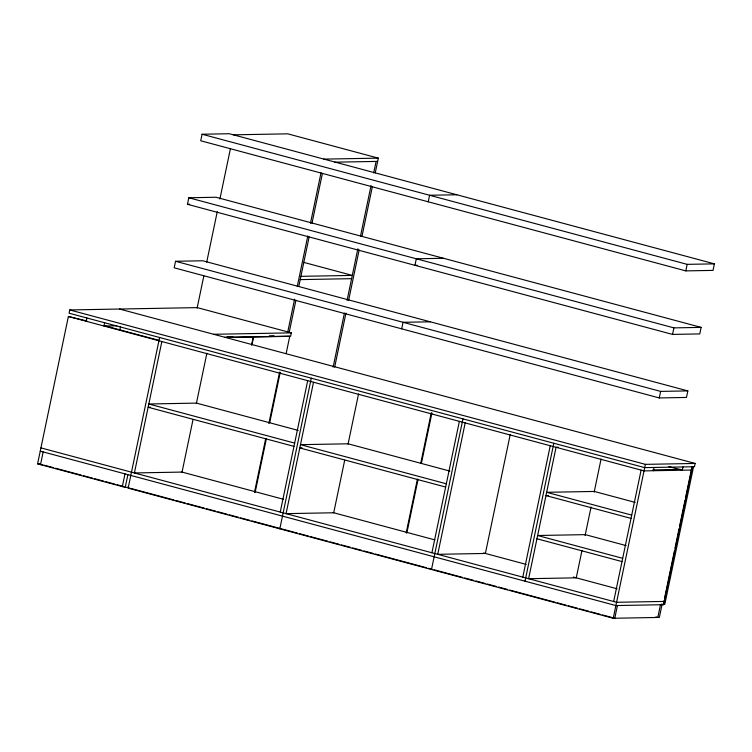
<?xml version="1.0" encoding="UTF-8"?>
<svg xmlns="http://www.w3.org/2000/svg" width="752" height="752" viewBox="0 0 752 752"><rect width="100%" height="100%" fill="white"/><g stroke="black" fill="none" stroke-linecap="round" stroke-linejoin="round"><path stroke-width="1.13" d="M128.714 487.296L125.236 487.362L37.6 463.852L68.385 316.479L86.894 321.001M224.547 337.338L290.639 336.125L291.325 332.863L197.212 307.615L69.748 309.946L69.071 313.208L644.708 467.631L694.481 466.719L695.168 463.448L119.53 309.034M43.165 451.924L40.514 464.633L42.826 464.586M86.17 321.245L86.856 317.983M104.641 322.758L103.964 326.02L116.795 325.785M119.737 330.335L120.461 326.913M124.982 473.873L122.332 486.582L123.864 486.553L117.133 484.749M125.236 487.362L127.896 474.653M662.004 604.721L659.354 617.42L613.237 618.266L128.15 488.142L159.621 337.498M175.545 261.273L174.182 267.806L659.269 397.94L686.491 397.441L687.854 390.908L202.777 260.775L175.545 261.273L660.632 391.397L687.854 390.908M187.445 204.29L188.818 197.757L216.04 197.259L701.127 327.383L699.764 333.916L672.532 334.414L187.445 204.29L189.72 204.243M202.081 134.232L200.718 140.765L685.805 270.889L713.037 270.391L714.4 263.858L229.313 133.734L202.081 134.232L687.168 264.356L714.4 263.858M161.849 341.549L134.401 472.952L182.05 472.077L193.029 419.522M197.099 308.17L203.82 275.993M206.706 262.204L217.262 211.65M219.904 199.007L230.469 148.445M196.366 403.523L206.875 353.252M251.572 344.989L253.245 336.99L227.583 337.46M251.911 344.98L253.584 336.981L289.746 336.323L286.164 353.468M287.649 332.459L294.615 299.136M297.256 286.493L307.812 235.94M310.454 223.297L321.019 172.734M254.514 492.175L265.747 438.435M268.849 423.564L279.603 372.118M255.163 492.344L266.396 438.604M269.733 422.596L280.242 372.287M289.182 332.431L295.903 300.255M298.788 286.465L309.11 237.059M311.986 223.269L322.307 173.853M280.242 512.074L307.7 380.672M279.819 528.825L311.29 378.19M313.518 382.232L286.07 513.635L333.719 512.77L344.698 460.205M333.136 367.117L344.416 313.114M347.057 300.471L357.858 248.762M360.499 236.119L371.065 185.556M373.706 172.913L376.103 161.426M334.668 367.089L345.948 313.086M348.59 300.443L359.155 249.88M362.032 236.09L372.353 186.675M375.239 172.894L378.322 158.136L287.772 133.837L233.308 134.834M348.035 444.206L358.544 393.935M401.681 328.84L403.053 322.307L430.276 321.809M428.226 201.79L429.589 195.257L456.821 194.759M406.193 532.858L417.416 479.118M420.763 463.11L431.272 412.801M406.832 533.027L418.065 479.287M421.411 463.288L431.921 412.97M431.921 552.758L459.369 421.364M431.488 569.508L462.959 418.873M465.187 422.925L437.739 554.318L485.388 553.453L510.213 434.618M522.79 577.141L550.238 445.739M525.018 581.183L553.829 443.248M581.992 550.408L576.258 577.827L528.609 578.702L556.057 447.299L558.388 447.252M585.094 535.556L591.063 506.989M594.165 492.137L601.083 458.993M613.66 601.515L641.118 470.113M613.237 618.266L645.385 464.36L695.168 463.448M659.269 397.94L660.632 391.397M672.532 334.414L673.905 327.881L701.127 327.383M685.805 270.889L687.168 264.356M617.42 605.539L614.769 618.238L602.352 614.91M653.385 470.724L654.061 467.462M682.995 466.926L682.318 470.197L668.848 466.588M660.472 604.749L657.821 617.448L655.885 616.931M664.007 600.81L663.292 604.241L664.824 604.213L693.485 467.011L691.953 467.03L685.504 497.909M664.486 598.526L674.516 550.502M674.995 548.217L679.056 528.778M679.535 526.494L685.025 500.193M40.251 451.144L615.888 605.567L663.537 604.693L692.357 466.757M323.858 159.123L378.322 158.136M334.762 162.178L377.636 161.398M443.548 258.284L416.317 258.782L414.954 265.315L417.228 265.277M300.903 276.341L352.293 275.401L303.62 262.345M300.217 279.612L351.607 278.672M213.634 334.283L291.325 332.863M227.001 336.633L232.838 336.529M269.338 335.862L274.001 335.777M150.447 407.208L148.125 407.246L293.976 446.378M302.116 447.891L299.794 447.938L445.645 487.061M37.6 463.852L39.922 463.805M652.736 469.906L680.626 469.389M691.671 470.028L644.022 470.893L68.385 316.479M128.15 488.142L129.682 488.114M548.302 495.53L545.98 495.577L631.031 518.391M664.223 601.421L616.574 602.296L40.937 447.882M188.818 197.757L673.905 327.881M69.748 309.946L645.385 464.36M105.007 325.86L159.339 340.44M635.13 502.392L594.306 491.441L546.657 492.306L631.708 515.12M298.206 430.407L196.451 403.11L148.802 403.984L294.652 443.107M449.884 471.09L348.129 443.802L300.471 444.667L446.321 483.79M626.106 545.585L585.282 534.634L537.633 535.509L622.684 558.322M536.956 538.77L622.007 561.584M181.401 471.908L283.269 499.234M333.07 512.591L434.938 539.917M483.602 552.974L526.231 564.404M573.353 577.047L617.101 588.788M661.299 604.091L663.537 604.693M44.283 465.206L53.251 467.612M55.488 468.214L81.272 475.123M83.51 475.725L92.477 478.131M94.724 478.733L103.682 481.139M105.929 481.741L114.896 484.147M130.651 488.377L173.825 499.958M176.09 500.559L185.142 502.994M187.408 503.596L204.384 508.155M206.65 508.756L215.702 511.191M217.967 511.792L227.019 514.227M229.285 514.829L238.337 517.263M240.602 517.865L249.655 520.299M251.92 520.901L281.351 528.797M282.32 529.06L297.2 533.046M299.465 533.657L308.517 536.082M310.783 536.693L327.759 541.243M330.025 541.854L339.077 544.279M341.342 544.89L350.394 547.324M352.66 547.926L361.712 550.361M363.977 550.962L373.03 553.397M375.295 553.998L426.234 567.666M428.499 568.268L431.892 569.179M434.148 569.79L462.377 577.357M464.633 577.959L473.657 580.384M475.922 580.995L484.946 583.411M487.211 584.022L496.235 586.447M498.491 587.049L507.525 589.474M509.781 590.076L554.938 602.192M557.194 602.794L566.228 605.219M568.484 605.821L577.517 608.246M579.773 608.847L588.807 611.273M591.063 611.884L600.096 614.299"/></g></svg>
